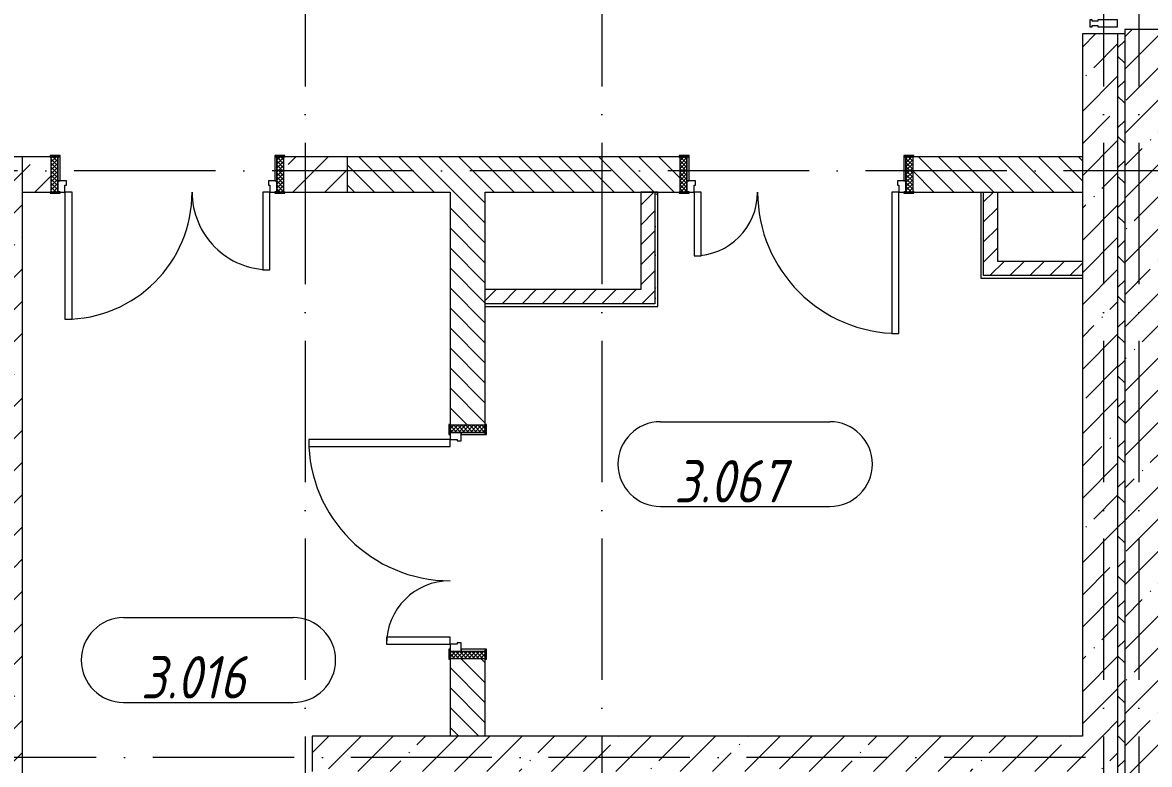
# Model space of a CAD drawing. Header units: millimetres. Extents: x -6467 to 106027, y -7090 to 195095.
# Drawn here: x 67059 to 75034, y 161495 to 166745 of the extents above; entities that cross this region are included whole.
import ezdxf

# ---------------------------------------------------------------- set-up
doc = ezdxf.new("R2010")
doc.units = ezdxf.units.MM
doc.linetypes.add('50_200_ШТРИХ_1Т_ш5_п1_п1_', pattern=[1400, 1000, -200, 0, -200])
for name, color, linetype, lineweight, true_color in [('A-AREA-IDEN-1', 7, 'Continuous', 9, 0xaaaaaa), ('A-GENM-1', 7, 'Continuous', 9, 0xaaaaaa), ('I-WALL-1', 7, 'Continuous', 5, 0x787878), ('Оси-3', 7, '50_200_ШТРИХ_1Т_ш5_п1_п1_', 9, 0xaaaaaa)]:
    doc.layers.add(name, color=color, linetype=linetype, lineweight=lineweight, true_color=true_color)
for name, color, linetype, lineweight in [('A-DOOR', 7, 'Continuous', 9), ('A-DOOR-2', 7, 'Continuous', 5), ('A-DOOR-FRAM', 7, 'Continuous', 9), ('A-DOOR-FRAM-2', 7, 'Continuous', 5), ('A-GLAZ-CWMG', 7, 'Continuous', 9), ('A-GLAZ-CWMG-1', 7, 'Continuous', 20), ('A-WALL', 7, 'Continuous', 5), ('A-WALL-FNSH-1', 7, 'Continuous', 5), ('I-WALL', 7, 'Continuous', 5)]:
    doc.layers.add(name, color=color, linetype=linetype, lineweight=lineweight)
doc.styles.add('ISOCPEUR_I_1', font='isocpeui.ttf', dxfattribs={"width": 0.85, "height": 2.5})
pattern_1 = [(45, (109.45, 102614.03), (-228.0985, 228.0985), []), (45, (337.55, 102614.03), (-228.0985, 228.0985), [403.225, -80.645, 6.706, -73.939])]
pattern_2 = [(135, (109.45, 102614.03), (-70.71068, -70.71068), [])]
pattern_3 = [(135, (1501.41, 189.685), (-14.14214, -14.14214), []), (225, (1501.41, 189.685), (14.14214, -14.14214), [])]
pattern_4 = [(45, (-621.384, 189.685), (-14.1421, 14.1421), []), (135, (-621.384, 189.685), (-14.1421, -14.1421), [])]
pattern_5 = [(0, (109.45, 102614.03), (406.4, 101.6), [6.706, -298.094, 6.706, -298.094, -1625.6]), (0, (109.45, 102614.03), (406.4, 101.6), [-609.6, 6.706, -602.894, 6.706, -298.094, -711.2]), (0, (109.45, 102614.03), (406.4, 101.6), [-1524, 6.706, -196.494, 6.706, -501.294]), (120, (261.85, 102664.83), (-291.18818, 301.15272), [6.706, -298.094, 6.706, -298.094, -1625.6]), (120, (261.85, 102664.83), (-291.18818, 301.15272), [-609.6, 6.706, -602.894, 6.706, -298.094, -711.2]), (120, (261.85, 102664.83), (-291.18818, 301.15272), [-1524, 6.706, -196.494, 6.706, -501.294]), (240, (312.65, 102868.03), (-115.21182, -402.75272), [6.706, -298.094, 6.706, -298.094, -1625.6]), (240, (312.65, 102868.03), (-115.21182, -402.75272), [-609.6, 6.706, -602.894, 6.706, -298.094, -711.2]), (240, (312.65, 102868.03), (-115.21182, -402.75272), [-1524, 6.706, -196.494, 6.706, -501.294])]
pattern_6 = [(45, (109.45, 102614.03), (-70.71068, 70.71068), [])]

# ---------------------------------------------------------------- blocks, each defined once
blk = doc.blocks.new('110_Дверь_СКБ_2Ст_Внутренняя1 - СОШ_Д-01_Дв_1350x2100h_Лестничная клетка_EIS60-26086057-АИ_План этажа Радиаторы_3')
at = {"layer": 'A-DOOR-2'}
h = blk.add_hatch(dxfattribs=at)
h.set_pattern_fill('FP_115', color=256, style=0, pattern_type=2)
h.set_pattern_definition(pattern_3)
h.paths.add_polyline_path([(837.5, 125), (787.5, 125), (787.5, -125), (837.5, -125)])
at = {"layer": 'A-DOOR-FRAM-2'}
h = blk.add_hatch(dxfattribs=at)
h.set_pattern_fill('FP_116', color=256, style=0, pattern_type=2)
h.set_pattern_definition(pattern_4)
h.paths.add_polyline_path([(-762.5, 125), (-812.5, 125), (-812.5, -125), (-762.5, -125)])
at = {"layer": 'A-DOOR'}
for p, q in [((-712.5, 1125), (-712.5, 125)), ((-662.5, 1125), (-712.5, 1125)), ((-662.5, 125), (-662.5, 1125)), ((737.5, 575), (687.5, 575)), ((687.5, 575), (687.5, 125)), ((737.5, 125), (737.5, 575)), ((-712.5, 125), (-662.5, 125)), ((687.5, 125), (737.5, 125))]:
    blk.add_line(p, q, dxfattribs=at)
at = {"layer": 'A-DOOR-2'}
for centre, radius, start, end in [((-712.5, 125), 1000, 0, 90), ((737.5, 125), 450, 90, 180)]:
    blk.add_arc(centre, radius, start, end, dxfattribs=at)
at = {"layer": 'A-DOOR-FRAM'}
for p, q in [((-747.5, 133), (-817.5, 133)), ((-817.5, 133), (-817.5, 125)), ((-817.5, 125), (-747.5, 125)), ((-762.5, 125), (-812.5, 125)), ((-812.5, 125), (-812.5, -125)), ((-712.5, 125), (-762.5, 125)), ((-762.5, 125), (-762.5, 45)), ((-762.5, -125), (-762.5, 125)), ((-747.5, 125), (-762.5, 125)), ((-762.5, 125), (-762.5, 124)), ((-762.5, 124), (-747.5, 124)), ((-747.5, 125), (-747.5, 133)), ((-747.5, 124), (-747.5, 125)), ((-712.5, 75), (-712.5, 125)), ((737.5, 125), (737.5, 75)), ((787.5, 125), (737.5, 125)), ((842.5, 133), (772.5, 133)), ((772.5, 133), (772.5, 125)), ((787.5, 125), (772.5, 125)), ((772.5, 125), (772.5, 124)), ((772.5, 125), (842.5, 125)), ((772.5, 124), (787.5, 124)), ((787.5, 45), (787.5, 125)), ((837.5, 125), (787.5, 125)), ((787.5, 125), (787.5, -125)), ((787.5, 124), (787.5, 125)), ((837.5, -125), (837.5, 125)), ((842.5, 125), (842.5, 133)), ((-762.5, 45), (-702.5, 45)), ((-747.5, 45), (-762.5, 45)), ((-762.5, 45), (-762.5, -125)), ((-747.5, -125), (-747.5, 45)), ((-702.5, 75), (-712.5, 75)), ((-702.5, 45), (-702.5, 75)), ((737.5, 75), (727.5, 75)), ((727.5, 75), (727.5, 45)), ((727.5, 45), (787.5, 45)), ((787.5, 45), (772.5, 45)), ((772.5, 45), (772.5, -125)), ((787.5, -125), (787.5, 45)), ((-747.5, -125), (-817.5, -125)), ((-817.5, -125), (-817.5, -133)), ((-817.5, -133), (-747.5, -133)), ((-812.5, -125), (-762.5, -125)), ((-762.5, -125), (-747.5, -125)), ((-747.5, -133), (-747.5, -125)), ((772.5, -125), (787.5, -125)), ((842.5, -125), (772.5, -125)), ((772.5, -125), (772.5, -133)), ((772.5, -133), (842.5, -133)), ((787.5, -125), (837.5, -125)), ((842.5, -133), (842.5, -125))]:
    blk.add_line(p, q, dxfattribs=at)
blk = doc.blocks.new('110_Дверь_СКБ_2Ст_Внутренняя1 - СОШ_Д-01_Дв_1650_1350_x2100h_Лестничная клетка _из коридора_ EIS60_90-25235720-АИ_План этажа Радиаторы_3')
at = {"layer": 'A-DOOR-2'}
h = blk.add_hatch(dxfattribs=at)
h.set_pattern_fill('FP_115', color=256, style=0, pattern_type=2)
h.set_pattern_definition(pattern_3)
h.paths.add_polyline_path([(837.5, 125), (787.5, 125), (787.5, -125), (837.5, -125)])
at = {"layer": 'A-DOOR-FRAM-2'}
h = blk.add_hatch(dxfattribs=at)
h.set_pattern_fill('FP_116', color=256, style=0, pattern_type=2)
h.set_pattern_definition(pattern_4)
h.paths.add_polyline_path([(-762.5, 125), (-812.5, 125), (-812.5, -125), (-762.5, -125)])
at = {"layer": 'A-DOOR'}
for p, q in [((737.5, 1025), (687.5, 1025)), ((687.5, 1025), (687.5, 125)), ((737.5, 125), (737.5, 1025)), ((-712.5, 675), (-712.5, 125)), ((-662.5, 675), (-712.5, 675)), ((-662.5, 125), (-662.5, 675)), ((-712.5, 125), (-662.5, 125)), ((687.5, 125), (737.5, 125))]:
    blk.add_line(p, q, dxfattribs=at)
at = {"layer": 'A-DOOR-2'}
for centre, radius, start, end in [((737.5, 125), 900, 90, 180), ((-712.5, 125), 550, 360, 90)]:
    blk.add_arc(centre, radius, start, end, dxfattribs=at)
at = {"layer": 'A-DOOR-FRAM'}
for p, q in [((-747.5, 133), (-817.5, 133)), ((-817.5, 133), (-817.5, 125)), ((-817.5, 125), (-747.5, 125)), ((-762.5, 125), (-812.5, 125)), ((-812.5, 125), (-812.5, -125)), ((-712.5, 125), (-762.5, 125)), ((-762.5, 125), (-762.5, 45)), ((-762.5, -125), (-762.5, 125)), ((-747.5, 125), (-762.5, 125)), ((-762.5, 125), (-762.5, 124)), ((-762.5, 124), (-747.5, 124)), ((-747.5, 125), (-747.5, 133)), ((-747.5, 124), (-747.5, 125)), ((-712.5, 75), (-712.5, 125)), ((737.5, 125), (737.5, 75)), ((787.5, 125), (737.5, 125)), ((842.5, 133), (772.5, 133)), ((772.5, 133), (772.5, 125)), ((787.5, 125), (772.5, 125)), ((772.5, 125), (772.5, 124)), ((772.5, 125), (842.5, 125)), ((772.5, 124), (787.5, 124)), ((787.5, 45), (787.5, 125)), ((837.5, 125), (787.5, 125)), ((787.5, 125), (787.5, -125)), ((787.5, 124), (787.5, 125)), ((837.5, -125), (837.5, 125)), ((842.5, 125), (842.5, 133)), ((-762.5, 45), (-702.5, 45)), ((-747.5, 45), (-762.5, 45)), ((-762.5, 45), (-762.5, -125)), ((-747.5, -125), (-747.5, 45)), ((-702.5, 75), (-712.5, 75)), ((-702.5, 45), (-702.5, 75)), ((737.5, 75), (727.5, 75)), ((727.5, 75), (727.5, 45)), ((727.5, 45), (787.5, 45)), ((787.5, 45), (772.5, 45)), ((772.5, 45), (772.5, -125)), ((787.5, -125), (787.5, 45)), ((-747.5, -125), (-817.5, -125)), ((-817.5, -125), (-817.5, -133)), ((-817.5, -133), (-747.5, -133)), ((-812.5, -125), (-762.5, -125)), ((-762.5, -125), (-747.5, -125)), ((-747.5, -133), (-747.5, -125)), ((772.5, -125), (787.5, -125)), ((842.5, -125), (772.5, -125)), ((772.5, -125), (772.5, -133)), ((772.5, -133), (842.5, -133)), ((787.5, -125), (837.5, -125)), ((842.5, -133), (842.5, -125))]:
    blk.add_line(p, q, dxfattribs=at)
blk = doc.blocks.new('110_Дверь_СКБ_2Ст_Внутренняя1 - СОШ_Д-01_Дв_1350x2100h_Лестничная клетка_EIS60-26086136-АИ_План этажа Радиаторы_3')
at = {"layer": 'A-DOOR-2'}
h = blk.add_hatch(dxfattribs=at)
h.set_pattern_fill('FP_115', color=256, style=0, pattern_type=2)
h.set_pattern_definition(pattern_3)
h.paths.add_polyline_path([(787.5, -125), (837.5, -125), (837.5, 125), (787.5, 125)])
at = {"layer": 'A-DOOR-FRAM-2'}
h = blk.add_hatch(dxfattribs=at)
h.set_pattern_fill('FP_116', color=256, style=0, pattern_type=2)
h.set_pattern_definition(pattern_4)
h.paths.add_polyline_path([(-812.5, -125), (-762.5, -125), (-762.5, 125), (-812.5, 125)])
at = {"layer": 'A-DOOR'}
for p, q in [((737.5, 1125), (687.5, 1125)), ((687.5, 1125), (687.5, 125)), ((737.5, 125), (737.5, 1125)), ((-712.5, 575), (-712.5, 125)), ((-662.5, 575), (-712.5, 575)), ((-662.5, 125), (-662.5, 575)), ((-712.5, 125), (-662.5, 125)), ((687.5, 125), (737.5, 125))]:
    blk.add_line(p, q, dxfattribs=at)
at = {"layer": 'A-DOOR-2'}
for centre, radius, start, end in [((737.5, 125), 1000, 90, 180), ((-712.5, 125), 450, 0, 90)]:
    blk.add_arc(centre, radius, start, end, dxfattribs=at)
at = {"layer": 'A-DOOR-FRAM'}
for p, q in [((-747.5, 133), (-817.5, 133)), ((-817.5, 133), (-817.5, 125)), ((-817.5, 125), (-747.5, 125)), ((-762.5, 125), (-812.5, 125)), ((-812.5, 125), (-812.5, -125)), ((-712.5, 125), (-762.5, 125)), ((-762.5, 125), (-762.5, 45)), ((-762.5, -125), (-762.5, 125)), ((-747.5, 125), (-762.5, 125)), ((-762.5, 125), (-762.5, 124)), ((-762.5, 124), (-747.5, 124)), ((-747.5, 125), (-747.5, 133)), ((-747.5, 124), (-747.5, 125)), ((-712.5, 75), (-712.5, 125)), ((737.5, 125), (737.5, 75)), ((787.5, 125), (737.5, 125)), ((842.5, 133), (772.5, 133)), ((772.5, 133), (772.5, 125)), ((787.5, 125), (772.5, 125)), ((772.5, 125), (772.5, 124)), ((772.5, 125), (842.5, 125)), ((772.5, 124), (787.5, 124)), ((787.5, 45), (787.5, 125)), ((837.5, 125), (787.5, 125)), ((787.5, 125), (787.5, -125)), ((787.5, 124), (787.5, 125)), ((837.5, -125), (837.5, 125)), ((842.5, 125), (842.5, 133)), ((-762.5, 45), (-702.5, 45)), ((-747.5, 45), (-762.5, 45)), ((-762.5, 45), (-762.5, -125)), ((-747.5, -125), (-747.5, 45)), ((-702.5, 75), (-712.5, 75)), ((-702.5, 45), (-702.5, 75)), ((737.5, 75), (727.5, 75)), ((727.5, 75), (727.5, 45)), ((727.5, 45), (787.5, 45)), ((787.5, 45), (772.5, 45)), ((772.5, 45), (772.5, -125)), ((787.5, -125), (787.5, 45)), ((-747.5, -125), (-817.5, -125)), ((-817.5, -125), (-817.5, -133)), ((-817.5, -133), (-747.5, -133)), ((-812.5, -125), (-762.5, -125)), ((-762.5, -125), (-747.5, -125)), ((-747.5, -133), (-747.5, -125)), ((772.5, -125), (787.5, -125)), ((842.5, -125), (772.5, -125)), ((772.5, -125), (772.5, -133)), ((772.5, -133), (842.5, -133)), ((787.5, -125), (837.5, -125)), ((842.5, -133), (842.5, -125))]:
    blk.add_line(p, q, dxfattribs=at)
blk = doc.blocks.new('АР_Перемычка1 - АР_Перемычка-26086118-АИ_План этажа Радиаторы_3')
at = {"layer": 'A-GENM-1'}
blk.add_line((-300, -125), (-293, -125), dxfattribs=at)
blk = doc.blocks.new('Прямоугольный импост - Импост структурный с накладкой - 180мм-22069925-АИ_План этажа Радиаторы_3')
at = {"layer": 'A-GLAZ-CWMG-1'}
for p, q in [((-25, 40), (-25, 180)), ((-25, 180), (25, 180)), ((25, 180), (25, 40)), ((-15, 40), (-25, 40)), ((-25, -17), (-25, 0)), ((-25, 0), (-15, 0)), ((-15, 0), (-15, 40)), ((15, 40), (15, 0)), ((25, 40), (15, 40)), ((15, 0), (25, 0)), ((25, 0), (25, -17)), ((25, -17), (-25, -17))]:
    blk.add_line(p, q, dxfattribs=at)
blk = doc.blocks.new('AAR_СКБ_Марка_помещения_1_5 ммп - Номер-27962133-АИ_План этажа Радиаторы_3')
at = {"layer": 'A-AREA-IDEN-1'}
for p, q in [((-2.987, 3), (3.013, 3)), ((-2.987, 0), (3.013, 0))]:
    blk.add_line(p, q, dxfattribs=at)
for centre, start, end in [((-2.987, 1.5), 90, 270), ((3.013, 1.5), 270, 90)]:
    blk.add_arc(centre, 1.5, start, end, dxfattribs=at)

msp = doc.modelspace()

# ---------------------------------------------------------------- hatches: boundary and pattern name
at = {"layer": 'A-WALL'}
h = msp.add_hatch(dxfattribs=at)
h.set_pattern_fill('FP_1', color=256, style=0, pattern_type=2)
h.set_pattern_definition(pattern_1)
h.paths.add_polyline_path([(75109.4, 157745.1), (75109.4, 166696.1), (74859.4, 166696.1), (74859.4, 157745.1)])
h = msp.add_hatch(dxfattribs=at)
h.set_pattern_fill('FP_1', color=256, style=0, pattern_type=2)
h.set_pattern_definition(pattern_1)
h.paths.add_polyline_path([(74559.4, 161695.1), (74809.4, 161695.1), (74809.4, 166664.9), (74559.4, 166664.9), (74559.4, 163527.7)])
h = msp.add_hatch(dxfattribs=at)
h.set_pattern_fill('FP_1', color=256, style=0, pattern_type=2)
h.set_pattern_definition(pattern_1)
h.paths.add_polyline_path([(66809.4, 158295.1), (67059.4, 158295.1), (67059.4, 165795.1), (66809.4, 165795.1), (66809.4, 159308.9)])
h = msp.add_hatch(dxfattribs=at)
h.set_pattern_fill('FP_1', color=256, style=0, pattern_type=2)
h.set_pattern_definition(pattern_1)
h.paths.add_polyline_path([(69042.2, 165545.1), (69359.4, 165545.1), (69359.4, 165795.1), (68909.4, 165795.1), (68909.4, 165545.1), (68914.4, 165545.1)])
h.paths.add_polyline_path([(67254.4, 165545.1), (67259.4, 165545.1), (67259.4, 165795.1), (67059.4, 165795.1), (67059.4, 165545.1)])
h = msp.add_hatch(dxfattribs=at)
h.set_pattern_fill('FP_1', color=256, style=0, pattern_type=2)
h.set_pattern_definition(pattern_1)
h.paths.add_polyline_path([(69359.4, 161445.1), (69359.4, 161695.1), (69108.4, 161695.1), (69108.4, 161445.1)])
h = msp.add_hatch(dxfattribs=at)
h.set_pattern_fill('FP_1', color=256, style=0, pattern_type=2)
h.set_pattern_definition(pattern_1)
h.paths.add_polyline_path([(74809.4, 161445.1), (74809.4, 161695.1), (69359.4, 161695.1), (69359.4, 161445.1), (74559.4, 161445.1)])
at = {"layer": 'I-WALL'}
h = msp.add_hatch(dxfattribs=at)
h.set_pattern_fill('FP_122', color=256, style=0, pattern_type=2)
h.set_pattern_definition([(45, (109.45, 102614.03), (-141.42136, 141.42136), []), (135, (109.45, 102614.03), (-141.42136, -141.42136), [])])
h.paths.add_polyline_path([(74859.4, 157795.1), (74859.4, 166664.9), (74809.4, 166664.9), (74809.4, 157795.1), (74831.8, 157795.1)])
h = msp.add_hatch(dxfattribs=at)
h.set_pattern_fill('FP_2', color=256, style=0, pattern_type=2)
h.set_pattern_definition(pattern_2)
h.paths.add_polyline_path([(74004.7, 165545.1), (74559.4, 165545.1), (74559.4, 165795.1), (73361.4, 165795.1), (73361.4, 165545.1), (73366.4, 165545.1)])
h.paths.add_polyline_path([(71706.4, 165545.1), (71711.4, 165545.1), (71711.4, 165795.1), (69359.4, 165795.1), (69359.4, 165545.1), (70334.4, 165545.1)])
h = msp.add_hatch(dxfattribs=at)
h.set_pattern_fill('FP_2', color=256, style=0, pattern_type=2)
h.set_pattern_definition(pattern_2)
h.paths.add_polyline_path([(70334.4, 161695.1), (70334.4, 162245.1), (70084.4, 162245.1), (70084.4, 161695.1)])
h.paths.add_polyline_path([(70334.4, 163895.1), (70334.4, 165545.1), (70084.4, 165545.1), (70084.4, 163895.1)])
h = msp.add_hatch(dxfattribs=at)
h.set_pattern_fill('FP_5', color=256, style=0, pattern_type=2)
h.set_pattern_definition(pattern_6)
h.paths.add_polyline_path([(71534.4, 164755.1), (71534.4, 165545.1), (71434.4, 165545.1), (71434.4, 164755.1)])
h = msp.add_hatch(dxfattribs=at)
h.set_pattern_fill('FP_5', color=256, style=0, pattern_type=2)
h.set_pattern_definition(pattern_6)
h.paths.add_polyline_path([(73960.4, 165055.2), (73960.4, 165545.1), (73860.4, 165545.1), (73860.4, 165055.2)])
h = msp.add_hatch(dxfattribs=at)
h.set_pattern_fill('FP_5', color=256, style=0, pattern_type=2)
h.set_pattern_definition(pattern_6)
h.paths.add_polyline_path([(74559.4, 164955.2), (74559.4, 165055.2), (73860.4, 165055.2), (73860.4, 164955.2), (74004.7, 164955.2)])
h = msp.add_hatch(dxfattribs=at)
h.set_pattern_fill('FP_5', color=256, style=0, pattern_type=2)
h.set_pattern_definition(pattern_6)
h.paths.add_polyline_path([(70334.4, 164755.1), (71434.4, 164755.1), (71434.4, 164855.1), (70334.4, 164855.1)])
at = {"layer": 'I-WALL-1'}
h = msp.add_hatch(dxfattribs=at)
h.set_pattern_fill('FP_3', color=256, style=0, pattern_type=2)
h.set_pattern_definition(pattern_5)
h.paths.add_polyline_path([(71554.4, 164735.1), (71554.4, 165545.1), (71534.4, 165545.1), (71534.4, 164735.1)])
h = msp.add_hatch(dxfattribs=at)
h.set_pattern_fill('FP_3', color=256, style=0, pattern_type=2)
h.set_pattern_definition(pattern_5)
h.paths.add_polyline_path([(73860.4, 164955.2), (73860.4, 165545.1), (73840.4, 165545.1), (73840.4, 164955.2)])
h = msp.add_hatch(dxfattribs=at)
h.set_pattern_fill('FP_3', color=256, style=0, pattern_type=2)
h.set_pattern_definition(pattern_5)
h.paths.add_polyline_path([(74559.4, 164935.2), (74559.4, 164955.2), (73840.4, 164955.2), (73840.4, 164935.2), (74004.7, 164935.2)])
h = msp.add_hatch(dxfattribs=at)
h.set_pattern_fill('FP_3', color=256, style=0, pattern_type=2)
h.set_pattern_definition(pattern_5)
h.paths.add_polyline_path([(71534.4, 164735.1), (71534.4, 164755.1), (70334.4, 164755.1), (70334.4, 164735.1), (71434.4, 164735.1)])

# ---------------------------------------------------------------- linework, layer by layer
at = {"layer": 'A-WALL'}
for p, q in [((75109.4, 166696.1), (74859.4, 166696.1)), ((74859.4, 166696.1), (74859.4, 157745.1)), ((74559.4, 166664.9), (74559.4, 161695.1)), ((74809.4, 166664.9), (74559.4, 166664.9)), ((74809.4, 166664.9), (74809.4, 157795.1)), ((74859.4, 166664.9), (74809.4, 166664.9)), ((67059.4, 165795.1), (66809.4, 165795.1)), ((67059.4, 158295.1), (67059.4, 165795.1)), ((67254.4, 165795.1), (67059.4, 165795.1)), ((71706.4, 165795.1), (68914.4, 165795.1)), ((69359.4, 165545.1), (69359.4, 165795.1)), ((74559.4, 165795.1), (73366.4, 165795.1)), ((67059.4, 165545.1), (67254.4, 165545.1)), ((68914.4, 165545.1), (70084.4, 165545.1)), ((70084.4, 165545.1), (70084.4, 163900.1)), ((70334.4, 165545.1), (71706.4, 165545.1)), ((70334.4, 163900.1), (70334.4, 165545.1)), ((71534.4, 165545.1), (71534.4, 164755.1)), ((73366.4, 165545.1), (74559.4, 165545.1)), ((73860.4, 164955.2), (73860.4, 165545.1)), ((74559.4, 164955.2), (73860.4, 164955.2)), ((71534.4, 164755.1), (70334.4, 164755.1)), ((70084.4, 162240.1), (70084.4, 161695.1)), ((70334.4, 161695.1), (70334.4, 162240.1)), ((74559.4, 161695.1), (69108.4, 161695.1)), ((69108.4, 161695.1), (69108.4, 161445.1))]:
    msp.add_line(p, q, dxfattribs=at)
at = {"layer": 'A-WALL-FNSH-1'}
for p, q in [((71554.4, 165545.1), (71434.4, 165545.1)), ((71434.4, 165545.1), (71434.4, 164855.1)), ((71554.4, 164735.1), (71554.4, 165545.1)), ((73840.4, 165545.1), (73840.4, 164935.2)), ((73960.4, 165055.2), (73960.4, 165545.1)), ((74559.4, 165055.2), (73960.4, 165055.2)), ((73840.4, 164935.2), (74559.4, 164935.2)), ((71434.4, 164855.1), (70334.4, 164855.1)), ((70334.4, 164735.1), (71554.4, 164735.1))]:
    msp.add_line(p, q, dxfattribs=at)
at = {"layer": 'Оси-3'}
for p, q in [((69059.4, 193895), (69059.4, 96724.3)), ((71159.4, 193895), (71159.4, 96724.3)), ((74709.4, 193895), (74709.4, 113945.1)), ((74959.4, 193895), (74959.4, 113945.1)), ((104827.4, 165695.1), (-5157.9, 165695.1)), ((74581.8, 161545.1), (-5157.9, 161545.1))]:
    msp.add_line(p, q, dxfattribs=at)

# ---------------------------------------------------------------- block references
at = {"layer": 'A-AREA-IDEN-1', "xscale": 199.9999999999999, "yscale": 199.9999999999999, "zscale": 199.9999999999999}
for p in [(72170.7, 163320.5), (68372.2, 161933.8)]:
    msp.add_blockref('AAR_СКБ_Марка_помещения_1_5 ммп - Номер-27962133-АИ_План этажа Радиаторы_3', p, dxfattribs=at)
at = {"layer": 'A-DOOR-2'}
for name, p, rotation in [('110_Дверь_СКБ_2Ст_Внутренняя1 - СОШ_Д-01_Дв_1650_1350_x2100h_Лестничная клетка _из коридора_ EIS60_90-25235720-АИ_План этажа Радиаторы_3', (68096.9, 165670.1), 180), ('110_Дверь_СКБ_2Ст_Внутренняя1 - СОШ_Д-01_Дв_1350x2100h_Лестничная клетка_EIS60-26086057-АИ_План этажа Радиаторы_3', (72548.9, 165670.1), 180), ('110_Дверь_СКБ_2Ст_Внутренняя1 - СОШ_Д-01_Дв_1350x2100h_Лестничная клетка_EIS60-26086136-АИ_План этажа Радиаторы_3', (70209.4, 163057.6), 89.9999999999999)]:
    msp.add_blockref(name, p, dxfattribs=dict(at, rotation=rotation))
at = {"layer": 'A-GENM-1'}
for p, rotation in [((73361.4, 165670.1), 180), ((70209.4, 162245.1), 89.9999999999999)]:
    msp.add_blockref('АР_Перемычка1 - АР_Перемычка-26086118-АИ_План этажа Радиаторы_3', p, dxfattribs=dict(at, rotation=rotation))
at = {"layer": 'A-GLAZ-CWMG', "extrusion": (0, 0, -1), "rotation": 90.00000000000007}
msp.add_blockref('Прямоугольный импост - Импост структурный с накладкой - 180мм-22069925-АИ_План этажа Радиаторы_3', (-74629.4, 166739.9), dxfattribs=at)

# ---------------------------------------------------------------- texts
at = {"layer": 'A-AREA-IDEN-1', "char_height": 300, "attachment_point": 8, "line_spacing_factor": 1.139951, "style": 'ISOCPEUR_I_1'}
for s, insert, width in [('\\pxqc,t8.46667,16.93333,25.4,33.86667,42.33333,50.8,59.26667,67.73333,76.2,84.66667,93.13333,101.6,110.06667,118.53333,127,135.46667,143.93333,152.4,160.86667,169.33333,177.8,186.26667,194.73333,203.2,211.66667,220.13333,228.6,237.06667,245.53333,254,262.46667,270.93333;{3.067}', (72067.5, 163348.7), 952), ('\\pxqc,t8.46667,16.93333,25.4,33.86667,42.33333,50.8,59.26667,67.73333,76.2,84.66667,93.13333,101.6,110.06667,118.53333,127,135.46667,143.93333,152.4,160.86667,169.33333,177.8,186.26667,194.73333,203.2,211.66667,220.13333,228.6,237.06667,245.53333,254,262.46667,270.93333;{3.016}', (68267.9, 161962), 900)]:
    msp.add_mtext(s, dxfattribs=dict(at, insert=insert, width=width))

doc.saveas('drawing.dxf')
